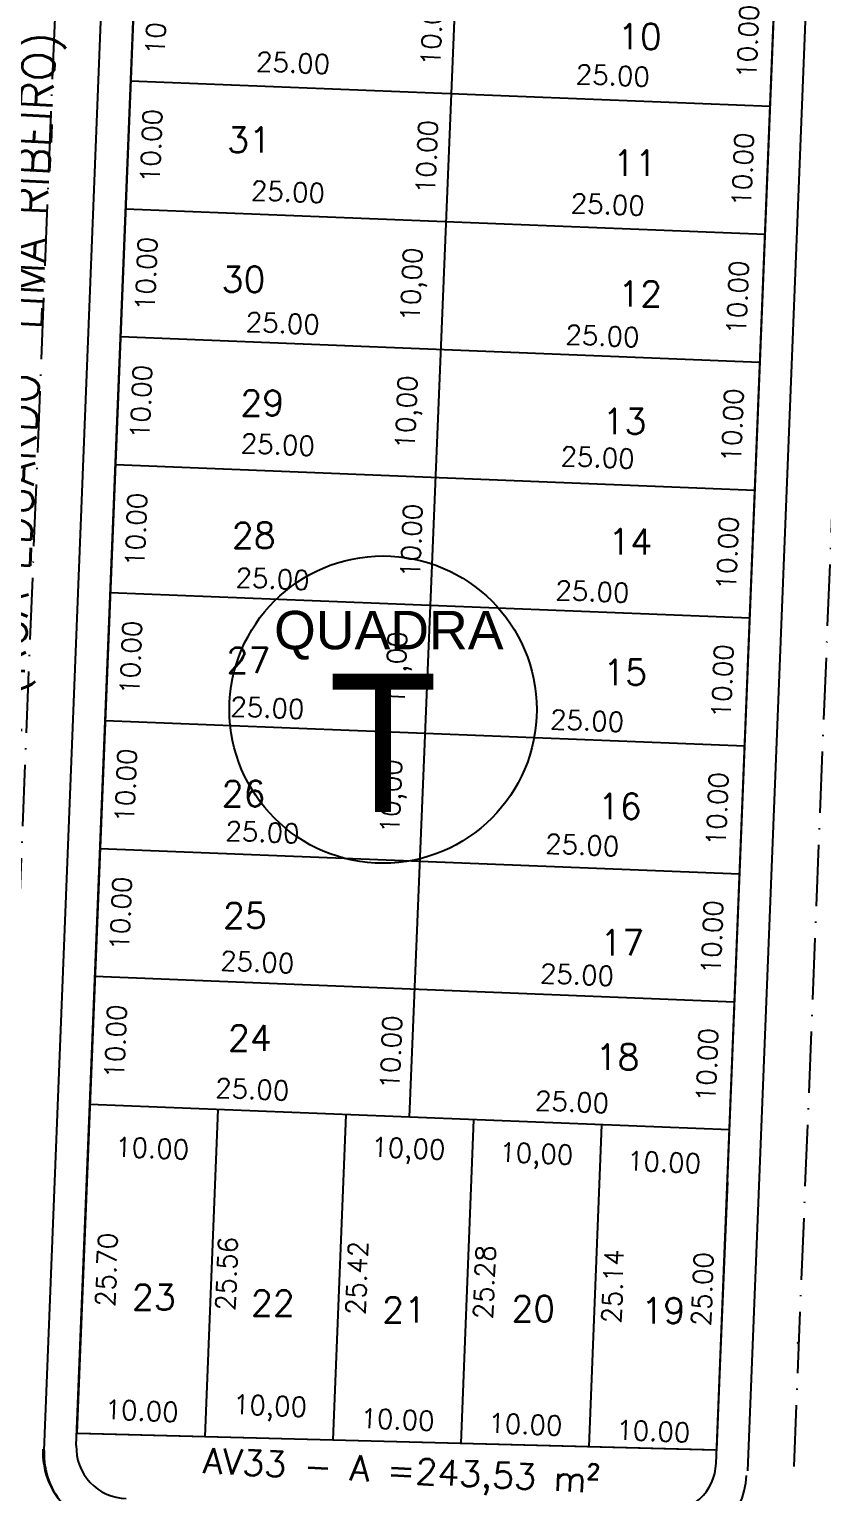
# Model space of a CAD drawing. Header units: millimetres. Extents: x 1794 to 8081, y 409 to 2272.
# Drawn here: x 6120.9 to 6182.9, y 753.3 to 867.6 of the extents above; entities that cross this region are included whole.
import ezdxf
from ezdxf.enums import TextEntityAlignment as Align

# ---------------------------------------------------------------- set-up
doc = ezdxf.new("R2010")
doc.units = ezdxf.units.MM
doc.linetypes.add('ACAD_ISO10W100', pattern=[18, 12, -3, 0, -3])
for name, color, linetype in [('02 - EIXO VIA', 2, 'ACAD_ISO10W100'), ('03 - CALÇADA', 1, 'Continuous'), ('boundary quadras', 232, 'Continuous'), ('COT', 8, 'Continuous'), ('Cota', 8, 'Continuous'), ('LOTES', 2, 'Continuous'), ('PSTILO', 164, 'Continuous'), ('QUADRAS', 3, 'Continuous'), ('texto - ruas', 2, 'Continuous'), ('Texto Lotes', 31, 'Continuous'), ('TEXTO-80', 3, 'Continuous'), ('TXT CB. QDAS', 41, 'Continuous')]:
    doc.layers.add(name, color=color, linetype=linetype)
doc.styles.add('arcad1', font='romans.shx')
doc.styles.add('style1', font='tahoma.ttf')
doc.dimstyles.new('REGIS', dxfattribs={"dimtxt": 1.5, "dimasz": 0.12, "dimexe": 0, "dimexo": 0, "dimgap": 0, "dimtad": 0, "dimzin": 4, "dimdsep": 46, "dimtxsty": 'arcad1', "dimblk1": 'BOLA', "dimblk2": 'BOLA', "dimsah": 1, "dimcen": 0.12, "dimse1": 1, "dimse2": 1, "dimsd1": 1, "dimsd2": 1, "dimclrd": 256, "dimclre": 8, "dimclrt": 1, "dimadec": 0, "dimazin": 0, "dimtfac": 1.2, "dimtix": 1, "dimtmove": 2, "dimatfit": 3, "dimldrblk": 'BOLA', "dimfxl": 0, "dimfxlon": 1, "dimtvp": 2, "dimtolj": 1, "dimtzin": 4, "dimarcsym": 0})

# ---------------------------------------------------------------- blocks, each defined once
blk = doc.blocks.new('NUM_quadra')
blk.add_circle((0, 0), 0.2)
at = {"insert": (-0.1419, 0.1285), "char_height": 0.05, "width": 0.2663, "attachment_point": 1, "style": 'style1'}
blk.add_mtext('\\fArial|b0|i0|c0|p34;QUADRA', dxfattribs=at)
at = {"style": 'style1'}
blk.add_attdef('00', text='', height=0.18, dxfattribs=at).set_placement((0, -0.1335), align=Align.CENTER)
blk = doc.blocks.new('*D302')
at = {"layer": 'Defpoints', "color": 0}
for p in [(6128.99, 863.41), (6153.98, 862.63), (6153.93, 861.53)]:
    blk.add_point(p, dxfattribs=at)
at = {"layer": 'COT', "color": 1, "insert": (6141.56, 865.02), "char_height": 1.5, "attachment_point": 5, "rotation": 357.719, "style": 'arcad1'}
blk.add_mtext('\\A1;25.00', dxfattribs=at)
blk = doc.blocks.new('BOLA')
for p, q in [((-1, 0), (1, 0)), ((0, -1), (0, 1))]:
    blk.add_line(p, q)
blk.add_circle((0, 0), 0.3)
blk = doc.blocks.new('*D303')
at = {"layer": 'Defpoints', "color": 0}
for p in [(6153.98, 862.63), (6178.96, 861.86), (6178.91, 860.53)]:
    blk.add_point(p, dxfattribs=at)
at = {"layer": 'COT', "color": 1, "insert": (6166.54, 864.03), "char_height": 1.5, "attachment_point": 5, "rotation": 357.719, "style": 'arcad1'}
blk.add_mtext('\\A1;25.00', dxfattribs=at)
blk = doc.blocks.new('*D304')
at = {"layer": 'Defpoints', "color": 0}
for p in [(6128.59, 853.34), (6153.57, 852.57), (6153.53, 851.46)]:
    blk.add_point(p, dxfattribs=at)
at = {"layer": 'COT', "color": 1, "insert": (6141.16, 854.95), "char_height": 1.5, "attachment_point": 5, "rotation": 357.719, "style": 'arcad1'}
blk.add_mtext('\\A1;25.00', dxfattribs=at)
blk = doc.blocks.new('*D305')
at = {"layer": 'Defpoints', "color": 0}
for p in [(6153.57, 852.57), (6178.56, 851.79), (6178.51, 850.46)]:
    blk.add_point(p, dxfattribs=at)
at = {"layer": 'COT', "color": 1, "insert": (6166.14, 853.96), "char_height": 1.5, "attachment_point": 5, "rotation": 357.719, "style": 'arcad1'}
blk.add_mtext('\\A1;25.00', dxfattribs=at)
blk = doc.blocks.new('*D306')
at = {"layer": 'Defpoints', "color": 0}
for p in [(6128.18, 843.07), (6153.16, 842.29), (6153.12, 841.19)]:
    blk.add_point(p, dxfattribs=at)
at = {"layer": 'COT', "color": 1, "insert": (6140.75, 844.68), "char_height": 1.5, "attachment_point": 5, "rotation": 357.719, "style": 'arcad1'}
blk.add_mtext('\\A1;25.00', dxfattribs=at)
blk = doc.blocks.new('*D307')
at = {"layer": 'Defpoints', "color": 0}
for p in [(6153.16, 842.29), (6178.15, 841.52), (6178.1, 840.19)]:
    blk.add_point(p, dxfattribs=at)
at = {"layer": 'COT', "color": 1, "insert": (6165.73, 843.69), "char_height": 1.5, "attachment_point": 5, "rotation": 357.719, "style": 'arcad1'}
blk.add_mtext('\\A1;25.00', dxfattribs=at)
blk = doc.blocks.new('*D308')
at = {"layer": 'Defpoints', "color": 0}
for p in [(6127.8, 833.59), (6152.79, 832.81), (6152.74, 831.7)]:
    blk.add_point(p, dxfattribs=at)
at = {"layer": 'COT', "color": 1, "insert": (6140.37, 835.2), "char_height": 1.5, "attachment_point": 5, "rotation": 357.719, "style": 'arcad1'}
blk.add_mtext('\\A1;25.00', dxfattribs=at)
blk = doc.blocks.new('*D309')
at = {"layer": 'Defpoints', "color": 0}
for p in [(6152.79, 832.81), (6177.78, 832.03), (6177.72, 830.71)]:
    blk.add_point(p, dxfattribs=at)
at = {"layer": 'COT', "color": 1, "insert": (6165.35, 834.2), "char_height": 1.5, "attachment_point": 5, "rotation": 357.719, "style": 'arcad1'}
blk.add_mtext('\\A1;25.00', dxfattribs=at)
blk = doc.blocks.new('*D310')
at = {"layer": 'Defpoints', "color": 0}
for p in [(6127.38, 823.11), (6152.37, 822.33), (6152.33, 821.23)]:
    blk.add_point(p, dxfattribs=at)
at = {"layer": 'COT', "color": 1, "insert": (6139.96, 824.72), "char_height": 1.5, "attachment_point": 5, "rotation": 357.719, "style": 'arcad1'}
blk.add_mtext('\\A1;25.00', dxfattribs=at)
blk = doc.blocks.new('*D311')
at = {"layer": 'Defpoints', "color": 0}
for p in [(6152.37, 822.33), (6177.36, 821.56), (6177.31, 820.23)]:
    blk.add_point(p, dxfattribs=at)
at = {"layer": 'COT', "color": 1, "insert": (6164.94, 823.73), "char_height": 1.5, "attachment_point": 5, "rotation": 357.719, "style": 'arcad1'}
blk.add_mtext('\\A1;25.00', dxfattribs=at)
blk = doc.blocks.new('*D312')
at = {"layer": 'Defpoints', "color": 0}
for p in [(6126.98, 813.03), (6151.97, 812.25), (6151.92, 811.14)]:
    blk.add_point(p, dxfattribs=at)
at = {"layer": 'COT', "color": 1, "insert": (6139.55, 814.64), "char_height": 1.5, "attachment_point": 5, "rotation": 357.719, "style": 'arcad1'}
blk.add_mtext('\\A1;25.00', dxfattribs=at)
blk = doc.blocks.new('*D313')
at = {"layer": 'Defpoints', "color": 0}
for p in [(6151.97, 812.25), (6176.96, 811.47), (6176.9, 810.15)]:
    blk.add_point(p, dxfattribs=at)
at = {"layer": 'COT', "color": 1, "insert": (6164.53, 813.64), "char_height": 1.5, "attachment_point": 5, "rotation": 357.719, "style": 'arcad1'}
blk.add_mtext('\\A1;25.00', dxfattribs=at)
blk = doc.blocks.new('*D314')
at = {"layer": 'Defpoints', "color": 0}
for p in [(6126.59, 803.32), (6151.58, 802.54), (6151.54, 801.43)]:
    blk.add_point(p, dxfattribs=at)
at = {"layer": 'COT', "color": 1, "insert": (6139.17, 804.93), "char_height": 1.5, "attachment_point": 5, "rotation": 357.719, "style": 'arcad1'}
blk.add_mtext('\\A1;25.00', dxfattribs=at)
blk = doc.blocks.new('*D315')
at = {"layer": 'Defpoints', "color": 0}
for p in [(6151.58, 802.54), (6176.57, 801.76), (6176.52, 800.44)]:
    blk.add_point(p, dxfattribs=at)
at = {"layer": 'COT', "color": 1, "insert": (6164.15, 803.93), "char_height": 1.5, "attachment_point": 5, "rotation": 357.719, "style": 'arcad1'}
blk.add_mtext('\\A1;25.00', dxfattribs=at)
blk = doc.blocks.new('*D316')
at = {"layer": 'Defpoints', "color": 0}
for p in [(6126.19, 793.18), (6151.18, 792.41), (6151.13, 791.3)]:
    blk.add_point(p, dxfattribs=at)
at = {"layer": 'COT', "color": 1, "insert": (6138.76, 794.79), "char_height": 1.5, "attachment_point": 5, "rotation": 357.719, "style": 'arcad1'}
blk.add_mtext('\\A1;25.00', dxfattribs=at)
blk = doc.blocks.new('*D317')
at = {"layer": 'Defpoints', "color": 0}
for p in [(6151.18, 792.41), (6176.17, 791.63), (6176.11, 790.3)]:
    blk.add_point(p, dxfattribs=at)
at = {"layer": 'COT', "color": 1, "insert": (6163.74, 793.8), "char_height": 1.5, "attachment_point": 5, "rotation": 357.719, "style": 'arcad1'}
blk.add_mtext('\\A1;25.00', dxfattribs=at)
blk = doc.blocks.new('*D318')
at = {"layer": 'Defpoints', "color": 0}
for p in [(6125.79, 783.24), (6150.78, 782.46), (6150.74, 781.36)]:
    blk.add_point(p, dxfattribs=at)
at = {"layer": 'COT', "color": 1, "insert": (6138.37, 784.85), "char_height": 1.5, "attachment_point": 5, "rotation": 357.719, "style": 'arcad1'}
blk.add_mtext('\\A1;25.00', dxfattribs=at)
blk = doc.blocks.new('*D319')
at = {"layer": 'Defpoints', "color": 0}
for p in [(6150.78, 782.46), (6175.77, 781.69), (6175.72, 780.36)]:
    blk.add_point(p, dxfattribs=at)
at = {"layer": 'COT', "color": 1, "insert": (6163.35, 783.86), "char_height": 1.5, "attachment_point": 5, "rotation": 357.719, "style": 'arcad1'}
blk.add_mtext('\\A1;25.00', dxfattribs=at)
blk = doc.blocks.new('*D988')
at = {"layer": 'Defpoints', "color": 0}
for p in [(6124.88, 763.43), (6134.88, 763.3), (6134.61, 756.54)]:
    blk.add_point(p, dxfattribs=at)
at = {"layer": 'COT', "color": 1, "insert": (6129.73, 759.74), "char_height": 1.5, "attachment_point": 5, "rotation": 357.719, "style": 'arcad1'}
blk.add_mtext('\\A1;10.00', dxfattribs=at)
blk = doc.blocks.new('*D989')
at = {"layer": 'Defpoints', "color": 0}
for p in [(6154.78, 760.42), (6144.75, 759.96), (6154.6, 755.86)]:
    blk.add_point(p, dxfattribs=at)
at = {"layer": 'COT', "color": 1, "insert": (6149.72, 759.05), "char_height": 1.5, "attachment_point": 5, "rotation": 357.719, "style": 'arcad1'}
blk.add_mtext('\\A1;10.00', dxfattribs=at)
blk = doc.blocks.new('*D990')
at = {"layer": 'Defpoints', "color": 0}
for p in [(6154.78, 760.42), (6164.8, 760.82), (6164.59, 755.48)]:
    blk.add_point(p, dxfattribs=at)
at = {"layer": 'COT', "color": 1, "insert": (6159.71, 758.68), "char_height": 1.5, "attachment_point": 5, "rotation": 357.719, "style": 'arcad1'}
blk.add_mtext('\\A1;10.00', dxfattribs=at)
blk = doc.blocks.new('*D991')
at = {"layer": 'Defpoints', "color": 0}
for p in [(6164.8, 760.82), (6174.77, 759.77), (6174.58, 754.95)]:
    blk.add_point(p, dxfattribs=at)
at = {"layer": 'COT', "color": 1, "insert": (6169.7, 758.14), "char_height": 1.5, "attachment_point": 5, "rotation": 357.719, "style": 'arcad1'}
blk.add_mtext('\\A1;10.00', dxfattribs=at)
blk = doc.blocks.new('*D992')
at = {"layer": 'Defpoints', "color": 0}
for p in [(6135.58, 781), (6125.55, 780.28), (6135.43, 777.04)]:
    blk.add_point(p, dxfattribs=at)
at = {"layer": 'COT', "color": 1, "insert": (6130.55, 780.24), "char_height": 1.5, "attachment_point": 5, "rotation": 357.719, "style": 'arcad1'}
blk.add_mtext('\\A1;10.00', dxfattribs=at)
blk = doc.blocks.new('*D320')
at = {"layer": 'Defpoints', "color": 0}
for p in [(6165.42, 776.36), (6175.42, 775.96), (6175.42, 775.96)]:
    blk.add_point(p, dxfattribs=at)
at = {"layer": 'COT', "color": 1, "insert": (6170.54, 779.16), "char_height": 1.5, "attachment_point": 5, "rotation": 357.719, "style": 'arcad1'}
blk.add_mtext('\\A1;10.00', dxfattribs=at)
blk = doc.blocks.new('*D999')
at = {"layer": 'Defpoints', "color": 0}
for p in [(6129.26, 873.59), (6128.87, 863.6), (6133.68, 863.4)]:
    blk.add_point(p, dxfattribs=at)
at = {"layer": 'COT', "color": 1, "insert": (6130.88, 868.52), "char_height": 1.5, "attachment_point": 5, "rotation": 87.719, "style": 'arcad1'}
blk.add_mtext('\\A1;10.00', dxfattribs=at)
blk = doc.blocks.new('*D1000')
at = {"layer": 'Defpoints', "color": 0}
for p in [(6128.87, 863.6), (6128.47, 853.6), (6133.28, 853.41)]:
    blk.add_point(p, dxfattribs=at)
at = {"layer": 'COT', "color": 1, "insert": (6130.48, 858.53), "char_height": 1.5, "attachment_point": 5, "rotation": 87.719, "style": 'arcad1'}
blk.add_mtext('\\A1;10.00', dxfattribs=at)
blk = doc.blocks.new('*D1001')
at = {"layer": 'Defpoints', "color": 0}
for p in [(6128.47, 853.6), (6128.07, 843.61), (6132.88, 843.42)]:
    blk.add_point(p, dxfattribs=at)
at = {"layer": 'COT', "color": 1, "insert": (6130.09, 848.54), "char_height": 1.5, "attachment_point": 5, "rotation": 87.719, "style": 'arcad1'}
blk.add_mtext('\\A1;10.00', dxfattribs=at)
blk = doc.blocks.new('*D1002')
at = {"layer": 'Defpoints', "color": 0}
for p in [(6128.07, 843.61), (6127.67, 833.62), (6132.49, 833.43)]:
    blk.add_point(p, dxfattribs=at)
at = {"layer": 'COT', "color": 1, "insert": (6129.69, 838.54), "char_height": 1.5, "attachment_point": 5, "rotation": 87.719, "style": 'arcad1'}
blk.add_mtext('\\A1;10.00', dxfattribs=at)
blk = doc.blocks.new('*D1003')
at = {"layer": 'Defpoints', "color": 0}
for p in [(6127.67, 833.62), (6127.27, 823.63), (6132.09, 823.44)]:
    blk.add_point(p, dxfattribs=at)
at = {"layer": 'COT', "color": 1, "insert": (6129.29, 828.55), "char_height": 1.5, "attachment_point": 5, "rotation": 87.719, "style": 'arcad1'}
blk.add_mtext('\\A1;10.00', dxfattribs=at)
blk = doc.blocks.new('*D1004')
at = {"layer": 'Defpoints', "color": 0}
for p in [(6127.27, 823.63), (6126.88, 813.64), (6131.69, 813.44)]:
    blk.add_point(p, dxfattribs=at)
at = {"layer": 'COT', "color": 1, "insert": (6128.89, 818.56), "char_height": 1.5, "attachment_point": 5, "rotation": 87.719, "style": 'arcad1'}
blk.add_mtext('\\A1;10.00', dxfattribs=at)
blk = doc.blocks.new('*D1005')
at = {"layer": 'Defpoints', "color": 0}
for p in [(6126.88, 813.64), (6126.48, 803.64), (6131.29, 803.45)]:
    blk.add_point(p, dxfattribs=at)
at = {"layer": 'COT', "color": 1, "insert": (6128.49, 808.57), "char_height": 1.5, "attachment_point": 5, "rotation": 87.719, "style": 'arcad1'}
blk.add_mtext('\\A1;10.00', dxfattribs=at)
blk = doc.blocks.new('*D1006')
at = {"layer": 'Defpoints', "color": 0}
for p in [(6126.48, 803.64), (6126.08, 793.65), (6130.89, 793.46)]:
    blk.add_point(p, dxfattribs=at)
at = {"layer": 'COT', "color": 1, "insert": (6128.1, 798.57), "char_height": 1.5, "attachment_point": 5, "rotation": 87.719, "style": 'arcad1'}
blk.add_mtext('\\A1;10.00', dxfattribs=at)
blk = doc.blocks.new('*D1007')
at = {"layer": 'Defpoints', "color": 0}
for p in [(6126.08, 793.65), (6125.68, 783.66), (6130.5, 783.47)]:
    blk.add_point(p, dxfattribs=at)
at = {"layer": 'COT', "color": 1, "insert": (6127.7, 788.58), "char_height": 1.5, "attachment_point": 5, "rotation": 87.719, "style": 'arcad1'}
blk.add_mtext('\\A1;10.00', dxfattribs=at)
blk = doc.blocks.new('*D1008')
at = {"layer": 'Defpoints', "color": 0}
for p in [(6125.68, 783.66), (6124.77, 757.98), (6129.47, 757.79)]:
    blk.add_point(p, dxfattribs=at)
at = {"layer": 'COT', "color": 1, "insert": (6126.99, 770.75), "char_height": 1.5, "attachment_point": 5, "rotation": 87.719, "style": 'arcad1'}
blk.add_mtext('\\A1;25.70', dxfattribs=at)
blk = doc.blocks.new('*D1009')
at = {"layer": 'Defpoints', "color": 0}
for p in [(6135.67, 783.26), (6134.66, 757.72), (6138.86, 757.55)]:
    blk.add_point(p, dxfattribs=at)
at = {"layer": 'COT', "color": 1, "insert": (6136.37, 770.44), "char_height": 1.5, "attachment_point": 5, "rotation": 87.719, "style": 'arcad1'}
blk.add_mtext('\\A1;25.56', dxfattribs=at)
blk = doc.blocks.new('*D1010')
at = {"layer": 'Defpoints', "color": 0}
for p in [(6145.67, 782.86), (6145.01, 757.45), (6149.04, 757.29)]:
    blk.add_point(p, dxfattribs=at)
at = {"layer": 'COT', "color": 1, "insert": (6146.54, 770.11), "char_height": 1.5, "attachment_point": 5, "rotation": 87.719, "style": 'arcad1'}
blk.add_mtext('\\A1;25.42', dxfattribs=at)
blk = doc.blocks.new('*D1011')
at = {"layer": 'Defpoints', "color": 0}
for p in [(6155.66, 782.47), (6154.65, 757.2), (6158.99, 757.03)]:
    blk.add_point(p, dxfattribs=at)
at = {"layer": 'COT', "color": 1, "insert": (6156.5, 769.78), "char_height": 1.5, "attachment_point": 5, "rotation": 87.719, "style": 'arcad1'}
blk.add_mtext('\\A1;25.28', dxfattribs=at)
blk = doc.blocks.new('*D1012')
at = {"layer": 'Defpoints', "color": 0}
for p in [(6165.65, 782.07), (6164.65, 756.94), (6169.03, 756.77)]:
    blk.add_point(p, dxfattribs=at)
at = {"layer": 'COT', "color": 1, "insert": (6166.53, 769.45), "char_height": 1.5, "attachment_point": 5, "rotation": 87.719, "style": 'arcad1'}
blk.add_mtext('\\A1;25.14', dxfattribs=at)
blk = doc.blocks.new('*D321')
at = {"layer": 'Defpoints', "color": 0}
for p in [(6175.64, 781.67), (6174.65, 756.69), (6176.03, 756.63)]:
    blk.add_point(p, dxfattribs=at)
at = {"layer": 'COT', "color": 1, "insert": (6173.53, 769.24), "char_height": 1.5, "attachment_point": 5, "rotation": 87.719, "style": 'arcad1'}
blk.add_mtext('\\A1;25.00', dxfattribs=at)
blk = doc.blocks.new('*D1013')
at = {"layer": 'Defpoints', "color": 0}
for p in [(6149.1, 792.73), (6152.41, 792.6), (6148.7, 782.74)]:
    blk.add_point(p, dxfattribs=at)
at = {"layer": 'COT', "color": 1, "insert": (6149.21, 787.73), "char_height": 1.5, "attachment_point": 5, "rotation": 87.719, "style": 'arcad1'}
blk.add_mtext('\\A1;10.00', dxfattribs=at)
blk = doc.blocks.new('*D1014')
at = {"layer": 'Defpoints', "color": 0}
for p in [(6154, 832.57), (6155.65, 832.51), (6155.34, 822.51)]:
    blk.add_point(p, dxfattribs=at)
at = {"layer": 'COT', "color": 1, "insert": (6150.81, 827.69), "char_height": 1.5, "attachment_point": 5, "rotation": 87.719, "style": 'arcad1'}
blk.add_mtext('\\A1;10.00', dxfattribs=at)
blk = doc.blocks.new('*D1015')
at = {"layer": 'Defpoints', "color": 0}
for p in [(6155.2, 862.55), (6156.85, 862.48), (6155.99, 852.51)]:
    blk.add_point(p, dxfattribs=at)
at = {"layer": 'COT', "color": 1, "insert": (6152, 857.67), "char_height": 1.5, "attachment_point": 5, "rotation": 87.719, "style": 'arcad1'}
blk.add_mtext('\\A1;10.00', dxfattribs=at)
blk = doc.blocks.new('*D1016')
at = {"layer": 'Defpoints', "color": 0}
for p in [(6155.59, 872.54), (6157.7, 872.46), (6156.85, 862.48)]:
    blk.add_point(p, dxfattribs=at)
at = {"layer": 'COT', "color": 1, "insert": (6152.4, 867.66), "char_height": 1.5, "attachment_point": 5, "rotation": 87.719, "style": 'arcad1'}
blk.add_mtext('\\A1;10.00', dxfattribs=at)
blk = doc.blocks.new('*D1024')
at = {"layer": 'Defpoints', "color": 0}
for p in [(6175.6, 871.74), (6175.54, 861.74), (6179.89, 861.56)]:
    blk.add_point(p, dxfattribs=at)
at = {"layer": 'COT', "color": 1, "insert": (6177.09, 866.68), "char_height": 1.5, "attachment_point": 5, "rotation": 87.719, "style": 'arcad1'}
blk.add_mtext('\\A1;10.00', dxfattribs=at)
blk = doc.blocks.new('*D1025')
at = {"layer": 'Defpoints', "color": 0}
for p in [(6175.54, 861.74), (6175.57, 851.73), (6179.49, 851.57)]:
    blk.add_point(p, dxfattribs=at)
at = {"layer": 'COT', "color": 1, "insert": (6176.69, 856.69), "char_height": 1.5, "attachment_point": 5, "rotation": 87.719, "style": 'arcad1'}
blk.add_mtext('\\A1;10.00', dxfattribs=at)
blk = doc.blocks.new('*D1026')
at = {"layer": 'Defpoints', "color": 0}
for p in [(6175.57, 851.73), (6174.61, 841.76), (6179.09, 841.58)]:
    blk.add_point(p, dxfattribs=at)
at = {"layer": 'COT', "color": 1, "insert": (6176.29, 846.69), "char_height": 1.5, "attachment_point": 5, "rotation": 87.719, "style": 'arcad1'}
blk.add_mtext('\\A1;10.00', dxfattribs=at)
blk = doc.blocks.new('*D1027')
at = {"layer": 'Defpoints', "color": 0}
for p in [(6174.61, 841.76), (6174.1, 831.77), (6178.69, 831.59)]:
    blk.add_point(p, dxfattribs=at)
at = {"layer": 'COT', "color": 1, "insert": (6175.89, 836.7), "char_height": 1.5, "attachment_point": 5, "rotation": 87.719, "style": 'arcad1'}
blk.add_mtext('\\A1;10.00', dxfattribs=at)
blk = doc.blocks.new('*D1028')
at = {"layer": 'Defpoints', "color": 0}
for p in [(6174.1, 831.77), (6172.82, 821.81), (6178.29, 821.6)]:
    blk.add_point(p, dxfattribs=at)
at = {"layer": 'COT', "color": 1, "insert": (6175.5, 826.71), "char_height": 1.5, "attachment_point": 5, "rotation": 87.719, "style": 'arcad1'}
blk.add_mtext('\\A1;10.00', dxfattribs=at)
blk = doc.blocks.new('*D1029')
at = {"layer": 'Defpoints', "color": 0}
for p in [(6172.82, 821.81), (6173.66, 811.77), (6177.9, 811.6)]:
    blk.add_point(p, dxfattribs=at)
at = {"layer": 'COT', "color": 1, "insert": (6175.1, 816.72), "char_height": 1.5, "attachment_point": 5, "rotation": 87.719, "style": 'arcad1'}
blk.add_mtext('\\A1;10.00', dxfattribs=at)
blk = doc.blocks.new('*D1030')
at = {"layer": 'Defpoints', "color": 0}
for p in [(6173.66, 811.77), (6172.56, 801.81), (6177.5, 801.61)]:
    blk.add_point(p, dxfattribs=at)
at = {"layer": 'COT', "color": 1, "insert": (6174.7, 806.73), "char_height": 1.5, "attachment_point": 5, "rotation": 87.719, "style": 'arcad1'}
blk.add_mtext('\\A1;10.00', dxfattribs=at)
blk = doc.blocks.new('*D1031')
at = {"layer": 'Defpoints', "color": 0}
for p in [(6172.56, 801.81), (6171.07, 791.86), (6177.1, 791.62)]:
    blk.add_point(p, dxfattribs=at)
at = {"layer": 'COT', "color": 1, "insert": (6174.3, 796.73), "char_height": 1.5, "attachment_point": 5, "rotation": 87.719, "style": 'arcad1'}
blk.add_mtext('\\A1;10.00', dxfattribs=at)
blk = doc.blocks.new('*D1032')
at = {"layer": 'Defpoints', "color": 0}
for p in [(6171.07, 791.86), (6171.29, 781.84), (6176.7, 781.63)]:
    blk.add_point(p, dxfattribs=at)
at = {"layer": 'COT', "color": 1, "insert": (6173.9, 786.74), "char_height": 1.5, "attachment_point": 5, "rotation": 87.719, "style": 'arcad1'}
blk.add_mtext('\\A1;10.00', dxfattribs=at)
blk = doc.blocks.new('*D1612')
at = {"layer": 'Defpoints', "color": 0}
for p in [(6134.88, 763.3), (6144.65, 757.46), (6144.6, 756.14)]:
    blk.add_point(p, dxfattribs=at)
at = {"layer": 'COT', "color": 1, "insert": (6139.75, 759.91), "char_height": 1.5, "attachment_point": 5, "rotation": 357.719, "style": 'arcad1'}
blk.add_mtext('\\A1;10,00', dxfattribs=at)
blk = doc.blocks.new('*D1613')
at = {"layer": 'Defpoints', "color": 0}
for p in [(6135.58, 781), (6144.65, 757.46), (6134.61, 756.54)]:
    blk.add_point(p, dxfattribs=at)
at = {"layer": 'COT', "color": 1, "insert": (6139.75, 759.91), "char_height": 1.5, "attachment_point": 5, "rotation": 357.719, "style": 'arcad1'}
blk.add_mtext('\\A1;10,00', dxfattribs=at)
blk = doc.blocks.new('*D1614')
at = {"layer": 'Defpoints', "color": 0}
for p in [(6145.67, 782.86), (6122, 440.02), (6131.84, 435.67)]:
    blk.add_point(p, dxfattribs=at)
at = {"layer": 'COT', "color": 1, "insert": (6126.98, 439.44), "char_height": 1.5, "attachment_point": 5, "rotation": 357.719, "style": 'arcad1'}
blk.add_mtext('\\A1;10,00', dxfattribs=at)
blk = doc.blocks.new('*D1615')
at = {"layer": 'Defpoints', "color": 0}
for p in [(6145.67, 782.86), (6155.66, 782.47), (6155.41, 776.24)]:
    blk.add_point(p, dxfattribs=at)
at = {"layer": 'COT', "color": 1, "insert": (6150.56, 780.01), "char_height": 1.5, "attachment_point": 5, "rotation": 357.719, "style": 'arcad1'}
blk.add_mtext('\\A1;10,00', dxfattribs=at)
blk = doc.blocks.new('*D1616')
at = {"layer": 'Defpoints', "color": 0}
for p in [(6155.66, 782.47), (6165.65, 782.07), (6165.4, 775.85)]:
    blk.add_point(p, dxfattribs=at)
at = {"layer": 'COT', "color": 1, "insert": (6160.55, 779.61), "char_height": 1.5, "attachment_point": 5, "rotation": 357.719, "style": 'arcad1'}
blk.add_mtext('\\A1;10,00', dxfattribs=at)
blk = doc.blocks.new('*D1618')
at = {"layer": 'Defpoints', "color": 0}
for p in [(6151.88, 812.64), (6153.21, 812.59), (6151.46, 802.65)]:
    blk.add_point(p, dxfattribs=at)
at = {"layer": 'COT', "color": 1, "insert": (6149.44, 807.73), "char_height": 1.5, "attachment_point": 5, "rotation": 87.719, "style": 'arcad1'}
blk.add_mtext('\\A1;10,00', dxfattribs=at)
blk = doc.blocks.new('*D1619')
at = {"layer": 'Defpoints', "color": 0}
for p in [(6152.29, 822.63), (6153.6, 822.58), (6151.88, 812.64)]:
    blk.add_point(p, dxfattribs=at)
at = {"layer": 'COT', "color": 1, "insert": (6149.84, 817.72), "char_height": 1.5, "attachment_point": 5, "rotation": 87.719, "style": 'arcad1'}
blk.add_mtext('\\A1;10,00', dxfattribs=at)
blk = doc.blocks.new('*D1620')
at = {"layer": 'Defpoints', "color": 0}
for p in [(6153.05, 842.62), (6154.4, 842.56), (6155.65, 832.51)]:
    blk.add_point(p, dxfattribs=at)
at = {"layer": 'COT', "color": 1, "insert": (6150.63, 837.71), "char_height": 1.5, "attachment_point": 5, "rotation": 87.719, "style": 'arcad1'}
blk.add_mtext('\\A1;10,00', dxfattribs=at)
blk = doc.blocks.new('*D1621')
at = {"layer": 'Defpoints', "color": 0}
for p in [(6153.51, 852.61), (6154.8, 852.55), (6153.05, 842.62)]:
    blk.add_point(p, dxfattribs=at)
at = {"layer": 'COT', "color": 1, "insert": (6151.03, 847.7), "char_height": 1.5, "attachment_point": 5, "rotation": 87.719, "style": 'arcad1'}
blk.add_mtext('\\A1;10,00', dxfattribs=at)
blk = doc.blocks.new('*D2193')
at = {"layer": 'Defpoints', "color": 0}
for p in [(5896.1, 755.4), (5929.4, 754.18), (5926.11, 748.95), (6229.18, 743.18), (5919.12, 498.86)]:
    blk.add_point(p, dxfattribs=at)
at = {"layer": 'Cota', "color": 1, "insert": (5926.18, 752.14), "char_height": 1.5, "attachment_point": 5, "rotation": 302.3666, "style": 'arcad1'}
blk.add_mtext('\\A1;90°', dxfattribs=at)

msp = doc.modelspace()

# ---------------------------------------------------------------- linework, layer by layer
at = {"layer": '02 - EIXO VIA', "ltscale": 0.4}
for p, q in [((6180.7, 755.388), (6188.716, 956.613)), ((6118.119, 747.047), (6125.331, 928.103))]:
    msp.add_line(p, q, dxfattribs=at)
at = {"layer": '03 - CALÇADA'}
for p, q in [((6177.084, 755.038), (6184.552, 942.535)), ((6122.103, 756.63), (6128.293, 912.031))]:
    msp.add_line(p, q, dxfattribs=at)
for centre, start, end in [((6128.003, 756.495), 177.69311, 267.89819), ((6128.099, 756.391), 177.71902, 268.51519), ((6170.974, 754.918), 268.48928, 357.69311), ((6170.974, 754.918), 268.48928, 357.69311), ((6170.974, 754.918), 268.48928, 357.69311), ((6170.974, 754.918), 268.48928, 357.69311)]:
    msp.add_arc(centre, 6, start, end, dxfattribs=at)
at = {"layer": 'boundary quadras'}
msp.add_lwpolyline([(6181.994, 941.136), (6132.034, 943.126), (6130.772, 911.451), (6124.659, 757.981), (6174.647, 756.685)], close=True, dxfattribs=at)
at = {"layer": 'LOTES'}
for p, q in [((6150.662, 782.664), (6156.146, 917.146)), ((6178.827, 861.606), (6128.866, 863.596)), ((6178.429, 851.614), (6128.468, 853.604)), ((6178.031, 841.622), (6128.07, 843.612)), ((6177.633, 831.63), (6127.672, 833.62)), ((6177.235, 821.638), (6127.274, 823.628)), ((6176.837, 811.645), (6126.876, 813.635)), ((6176.439, 801.653), (6126.478, 803.643)), ((6176.041, 791.661), (6126.08, 793.651)), ((6175.643, 781.669), (6125.682, 783.659)), ((6135.674, 783.261), (6134.657, 757.722)), ((6145.666, 782.863), (6144.654, 757.463)), ((6155.658, 782.465), (6154.652, 757.204)), ((6165.65, 782.067), (6164.65, 756.944))]:
    msp.add_line(p, q, dxfattribs=at)
at = {"layer": 'PSTILO', "linetype": 'ByBlock'}
msp.add_point((6180.991, 765.055), dxfattribs=at)
at = {"layer": 'QUADRAS'}
for p, q in [((6174.605, 755.63), (6182.248, 947.504)), ((6124.622, 757.037), (6130.772, 911.451))]:
    msp.add_line(p, q, dxfattribs=at)
at = {"layer": 'QUADRAS', "ltscale": 0.6}
msp.add_line((6124.773, 757.978), (6174.506, 756.689), dxfattribs=at)
msp.add_arc((6128.618, 756.878), 4, 177.71902, 268.51519, dxfattribs=at)
msp.add_arc((6128.618, 756.878), 4, 177.71902, 268.51519, dxfattribs=at)
at = {"layer": 'QUADRAS'}
msp.add_arc((6170.608, 755.79), 4, 268.51519, 357.71902, dxfattribs=at)
at = {"layer": 'TXT CB. QDAS'}
msp.add_line((6175.482, 777.631), (6174.933, 763.871), dxfattribs=at)

# ---------------------------------------------------------------- block references
at = {"layer": 'TEXTO-80'}
ref = msp.add_blockref('NUM_quadra', (6148.587, 814.507), dxfattribs=dict(at, xscale=60, yscale=60, zscale=60))
ref.add_attrib('00', 'T', dxfattribs={"layer": '0', "height": 10.8, "style": 'style1'}).set_placement((6148.587, 806.5, 51), align=Align.CENTER)

# ---------------------------------------------------------------- texts
at = {"layer": 'texto - ruas', "insert": (6117.216, 799.319), "char_height": 2.5, "width": 122.85234, "attachment_point": 1, "rotation": 87.20478}
msp.add_mtext('{\\Fromans|c0;RUSA 11 (RUA EDUARDO  LIMA RIBEIRO)}', dxfattribs=at)
at = {"layer": 'Texto Lotes', "style": 'arcad1'}
for s, p in [('10', (6168.643, 867.081)), ('31', (6138.115, 859.009)), ('11', (6168.25, 857.195)), ('30', (6137.681, 848.117)), ('12', (6168.67, 846.98)), ('29', (6139.153, 838.451)), ('13', (6167.447, 837.022)), ('28', (6138.486, 828.108)), ('14', (6167.899, 827.622)), ('27', (6138.067, 818.358)), ('15', (6167.493, 817.425)), ('26', (6137.69, 807.933)), ('16', (6167.076, 806.955)), ('25', (6137.794, 798.425)), ('17', (6167.256, 796.293)), ('24', (6138.18, 788.864)), ('18', (6166.901, 787.38)), ('23', (6130.678, 768.613)), ('22', (6139.977, 768.15)), ('21', (6150.23, 767.622)), ('20', (6160.325, 767.712)), ('19', (6170.477, 767.566))]:
    msp.add_text(s, height=2, dxfattribs=at).set_placement(p, align=Align.MIDDLE_CENTER)
at = {"layer": 'TXT CB. QDAS', "style": 'arcad1'}
msp.add_text('AV33 - A =243,53 m² ', height=2, rotation=357.12262, dxfattribs=at).set_placement((6150.7, 755.053), align=Align.MIDDLE_CENTER)

# ---------------------------------------------------------------- dimensions: what is measured, and where the dimension line sits
at = {"layer": 'COT'}
for base, p1, p2, angle, picture, middle in [((6133.68, 863.404), (6129.264, 873.588), (6128.866, 863.596), 87.71902, '*D999', (6130.881, 868.52)), ((6155.594, 872.539), (6156.846, 862.481), (6157.7, 872.455), 87.71902, '*D1016', (6152.397, 867.663)), ((6179.886, 861.564), (6175.598, 871.742), (6175.544, 861.737), 87.71902, '*D1024', (6177.087, 866.679)), ((6153.932, 861.527), (6128.987, 863.41), (6153.976, 862.634), 357.71902, '*D302', (6141.561, 865.023)), ((6178.912, 860.532), (6153.976, 862.634), (6178.965, 861.858), 357.71902, '*D303', (6166.541, 864.028)), ((6133.282, 853.412), (6128.866, 863.596), (6128.468, 853.604), 87.71902, '*D1000', (6130.483, 858.527)), ((6155.196, 862.547), (6155.992, 852.507), (6156.846, 862.481), 87.71902, '*D1015', (6151.999, 857.67)), ((6179.488, 851.572), (6175.544, 861.737), (6175.566, 851.728), 87.71902, '*D1025', (6176.689, 856.687)), ((6153.531, 851.46), (6128.586, 853.343), (6153.575, 852.567), 357.71902, '*D304', (6141.16, 854.955)), ((6178.511, 850.465), (6153.575, 852.567), (6178.564, 851.791), 357.71902, '*D305', (6166.14, 853.96)), ((6132.884, 843.42), (6128.468, 853.604), (6128.07, 843.612), 87.71902, '*D1001', (6130.085, 848.535)), ((6179.09, 841.579), (6175.566, 851.728), (6174.607, 841.758), 87.71902, '*D1026', (6176.291, 846.695)), ((6153.12, 841.188), (6128.176, 843.071), (6153.165, 842.295), 357.71902, '*D306', (6140.75, 844.683)), ((6178.101, 840.193), (6153.165, 842.295), (6178.153, 841.519), 357.71902, '*D307', (6165.73, 843.688)), ((6132.486, 833.428), (6128.07, 843.612), (6127.672, 833.62), 87.71902, '*D1002', (6129.687, 838.543)), ((6178.692, 831.587), (6174.607, 841.758), (6174.105, 831.77), 87.71902, '*D1027', (6175.893, 836.703)), ((6152.744, 831.702), (6127.799, 833.585), (6152.788, 832.809), 357.71902, '*D308', (6140.373, 835.198)), ((6177.724, 830.707), (6152.788, 832.809), (6177.777, 832.033), 357.71902, '*D309', (6165.353, 834.203)), ((6132.088, 823.436), (6127.672, 833.62), (6127.274, 823.628), 87.71902, '*D1003', (6129.289, 828.551)), ((6154.002, 832.571), (6155.343, 822.509), (6155.65, 832.505), 87.71902, '*D1014', (6150.805, 827.694)), ((6178.294, 821.595), (6174.105, 831.77), (6172.824, 821.813), 87.71902, '*D1028', (6175.495, 826.711)), ((6152.326, 821.227), (6127.381, 823.11), (6152.37, 822.334), 357.71902, '*D310', (6139.955, 824.722)), ((6177.306, 820.232), (6152.37, 822.334), (6177.359, 821.558), 357.71902, '*D311', (6164.936, 823.727)), ((6131.69, 813.444), (6127.274, 823.628), (6126.876, 813.635), 87.71902, '*D1004', (6128.891, 818.559)), ((6177.896, 811.603), (6172.824, 821.813), (6173.662, 811.772), 87.71902, '*D1029', (6175.097, 816.719)), ((6151.924, 811.142), (6126.979, 813.025), (6151.968, 812.249), 357.71902, '*D312', (6139.554, 814.637)), ((6176.905, 810.147), (6151.968, 812.249), (6176.957, 811.473), 357.71902, '*D313', (6164.534, 813.642)), ((6131.292, 803.452), (6126.876, 813.635), (6126.478, 803.643), 87.71902, '*D1005', (6128.493, 808.567)), ((6177.498, 801.611), (6173.662, 811.772), (6172.557, 801.808), 87.71902, '*D1030', (6174.699, 806.727)), ((6151.538, 801.432), (6126.593, 803.315), (6151.582, 802.539), 357.71902, '*D314', (6139.167, 804.927)), ((6176.518, 800.437), (6151.582, 802.539), (6176.571, 801.763), 357.71902, '*D315', (6164.147, 803.932)), ((6130.894, 793.46), (6126.478, 803.643), (6126.08, 793.651), 87.71902, '*D1006', (6128.095, 798.575)), ((6177.1, 791.619), (6172.557, 801.808), (6171.071, 791.859), 87.71902, '*D1031', (6174.301, 796.735)), ((6151.134, 791.299), (6126.189, 793.182), (6151.178, 792.406), 357.71902, '*D316', (6138.763, 794.794)), ((6176.114, 790.304), (6151.178, 792.406), (6176.167, 791.63), 357.71902, '*D317', (6163.744, 793.799)), ((6130.496, 783.467), (6126.08, 793.651), (6125.682, 783.659), 87.71902, '*D1007', (6127.697, 788.583)), ((6152.41, 792.603), (6148.703, 782.742), (6149.101, 792.734), 87.71902, '*D1013', (6149.213, 787.726)), ((6176.702, 781.627), (6171.071, 791.859), (6171.29, 781.843), 87.71902, '*D1032', (6173.903, 786.742)), ((6150.738, 781.356), (6125.793, 783.239), (6150.782, 782.463), 357.71902, '*D318', (6138.367, 784.851)), ((6175.718, 780.361), (6150.782, 782.463), (6175.771, 781.687), 357.71902, '*D319', (6163.348, 783.856)), ((6129.473, 757.791), (6125.682, 783.659), (6124.773, 757.978), 87.71902, '*D1008', (6126.987, 770.749)), ((6138.856, 757.555), (6135.674, 783.261), (6134.657, 757.722), 87.71902, '*D1009', (6136.367, 770.444)), ((6149.035, 757.293), (6145.666, 782.863), (6145.008, 757.454), 87.71902, '*D1010', (6146.544, 770.11)), ((6158.993, 757.031), (6155.658, 782.465), (6154.652, 757.204), 87.71902, '*D1011', (6156.499, 769.781)), ((6169.025, 756.77), (6165.65, 782.067), (6164.65, 756.944), 87.71902, '*D1012', (6166.528, 769.451)), ((6135.426, 777.04), (6125.547, 780.276), (6135.584, 780.995), 357.71902, '*D992', (6130.55, 780.237)), ((6176.03, 756.63), (6175.642, 781.669), (6174.647, 756.685), 87.71902, '*D321', (6173.53, 769.242)), ((6175.415, 775.961), (6165.423, 776.359), (6175.415, 775.961), 357.71902, '*D320', (6170.538, 779.157)), ((6134.61, 756.539), (6124.876, 763.431), (6134.879, 763.301), 357.71902, '*D988', (6129.733, 759.736)), ((6154.598, 755.855), (6144.754, 759.963), (6154.78, 760.422), 357.71902, '*D989', (6149.722, 759.052)), ((6164.591, 755.479), (6154.78, 760.422), (6164.804, 760.817), 357.71902, '*D990', (6159.715, 758.676)), ((6174.578, 754.947), (6164.804, 760.817), (6174.77, 759.77), 357.71902, '*D991', (6169.701, 758.144))]:
    dim = msp.add_linear_dim(base=base, p1=p1, p2=p2, angle=angle, dimstyle='REGIS', dxfattribs=at)
    dim.commit()
    dim.dimension.update_dxf_attribs({"geometry": picture, "text_midpoint": middle})
for base, p1, p2, angle, picture, middle in [((6154.798, 852.555), (6153.05, 842.617), (6153.514, 852.606), 87.71902, '*D1621', (6151.03, 847.701)), ((6154.4, 842.563), (6155.65, 832.505), (6153.05, 842.617), 87.71902, '*D1620', (6150.632, 837.709)), ((6153.604, 822.579), (6151.885, 812.639), (6152.292, 822.631), 87.71902, '*D1619', (6149.836, 817.725)), ((6153.206, 812.587), (6151.458, 802.648), (6151.885, 812.639), 87.71902, '*D1618', (6149.438, 807.733)), ((6131.837, 435.668), (6122.002, 440.021), (6145.666, 782.863), 357.71902, '*D1614', (6126.983, 439.436)), ((6155.41, 776.244), (6145.666, 782.863), (6155.658, 782.465), 357.71902, '*D1615', (6150.557, 780.012)), ((6165.403, 775.846), (6155.658, 782.465), (6165.65, 782.067), 357.71902, '*D1616', (6160.549, 779.614)), ((6134.61, 756.539), (6144.654, 757.463), (6135.584, 780.995), 357.71902, '*D1613', (6139.748, 759.909)), ((6144.602, 756.141), (6134.879, 763.301), (6144.654, 757.463), 357.71902, '*D1612', (6139.748, 759.909))]:
    dim = msp.add_linear_dim(base=base, p1=p1, p2=p2, angle=angle, dimstyle='REGIS', override={"dimdsep": 44}, dxfattribs=at)
    dim.commit()
    dim.dimension.update_dxf_attribs({"geometry": picture, "text_midpoint": middle})
at = {"layer": 'Cota'}
dim = msp.add_angular_dim_2l(base=(5926.107, 748.954), line1=((5919.115, 498.863), (5929.401, 754.177)), line2=((5896.096, 755.399), (6229.181, 743.175)), dimstyle='REGIS', override={"dimfxl": 0.18, "dimfxlon": 1}, dxfattribs=at)
dim.commit()
dim.dimension.update_dxf_attribs({"geometry": '*D2193', "text_midpoint": (5926.182, 752.137), "dimtype": 162})

doc.saveas('drawing.dxf')
